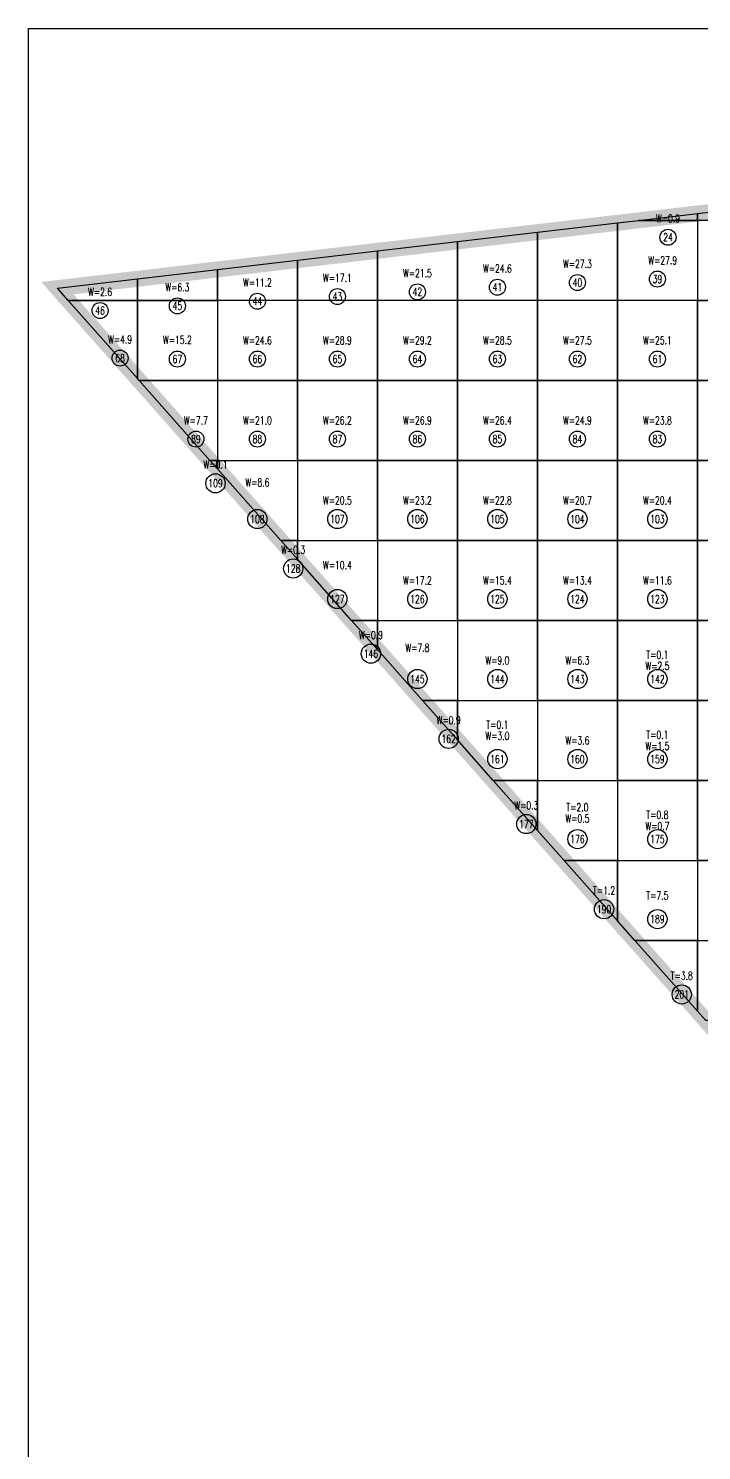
# Model space of a CAD drawing. Extents: x 4283 to 40403, y 1134 to 1764.
# Drawn here: x 16123.5 to 16170.2, y 1575.3 to 1674.1 of the extents above; entities that cross this region are included whole.
import ezdxf
from ezdxf.enums import TextEntityAlignment as Align

# ---------------------------------------------------------------- set-up
doc = ezdxf.new("R2010")
doc.units = 0
for name, color, linetype in [('tdz_18-1方格网', 2, 'Continuous'), ('tdz_18-1方格网计算', 7, 'Continuous'), ('tdz_土方计算图', 7, 'Continuous'), ('tdz_格田', 6, 'Continuous')]:
    doc.layers.add(name, color=color, linetype=linetype)
doc.styles.add('GLandNum', font='txt_____.ttf', dxfattribs={"width": 0.7, "height": 0.5})

msp = doc.modelspace()

# ---------------------------------------------------------------- linework, layer by layer
at = {"layer": 'tdz_18-1方格网', "linetype": 'Continuous'}
for points in [[(16169.913, 1661.243, 3782.019), (16169.913, 1660.766, 3782.016), (16165.828, 1660.766, 3782.299)], [(16175.469, 1661.891, 3781.583), (16175.469, 1660.766, 3781.576), (16169.913, 1660.766, 3782.016), (16169.913, 1661.243, 3782.019)], [(16164.358, 1660.595, 3782.379), (16164.358, 1655.211, 3782.249), (16158.802, 1655.211, 3782.57), (16158.802, 1659.947, 3782.684)], [(16165.828, 1660.766, 3782.299), (16169.913, 1660.766, 3782.016), (16169.913, 1655.211, 3781.803), (16164.358, 1655.211, 3782.249), (16164.358, 1660.595, 3782.379)], [(16169.913, 1660.766, 3782.016), (16169.913, 1655.211, 3781.803), (16175.469, 1655.211, 3781.348), (16175.469, 1660.766, 3781.576)], [(16153.247, 1659.299, 3782.989), (16153.247, 1655.211, 3782.89), (16147.691, 1655.211, 3783.194), (16147.691, 1658.651, 3783.293)], [(16158.802, 1659.947, 3782.684), (16158.802, 1655.211, 3782.57), (16153.247, 1655.211, 3782.89), (16153.247, 1659.299, 3782.989)], [(16142.135, 1658.003, 3783.333), (16142.135, 1655.211, 3783.333), (16136.58, 1655.211, 3783.333), (16136.58, 1657.355, 3783.333)], [(16147.691, 1658.651, 3783.293), (16147.691, 1655.211, 3783.194), (16142.135, 1655.211, 3783.333), (16142.135, 1658.003, 3783.333)], [(16136.58, 1657.355, 3783.333), (16136.58, 1655.211, 3783.333), (16131.024, 1655.211, 3783.333), (16131.024, 1656.708, 3783.333)], [(16131.024, 1656.708, 3783.333), (16131.024, 1655.211, 3783.333), (16126.22, 1655.211, 3783.293), (16125.469, 1656.06, 3783.333)], [(16126.22, 1655.211, 3783.293), (16131.024, 1655.211, 3783.333), (16131.024, 1649.785, 3783.036)], [(16131.024, 1649.785, 3783.036), (16131.024, 1655.211, 3783.333), (16136.58, 1655.211, 3783.333), (16136.58, 1649.655, 3783.196), (16131.139, 1649.655, 3783.03)], [(16136.58, 1655.211, 3783.333), (16136.58, 1649.655, 3783.196), (16142.135, 1649.655, 3783.304), (16142.135, 1655.211, 3783.333)], [(16142.135, 1655.211, 3783.333), (16142.135, 1649.655, 3783.304), (16147.691, 1649.655, 3783.006), (16147.691, 1655.211, 3783.194)], [(16147.691, 1655.211, 3783.194), (16147.691, 1649.655, 3783.006), (16153.247, 1649.655, 3782.706), (16153.247, 1655.211, 3782.89)], [(16153.247, 1655.211, 3782.89), (16153.247, 1649.655, 3782.706), (16158.802, 1649.655, 3782.4), (16158.802, 1655.211, 3782.57)], [(16158.802, 1655.211, 3782.57), (16158.802, 1649.655, 3782.4), (16164.358, 1649.655, 3782.079), (16164.358, 1655.211, 3782.249)], [(16164.358, 1655.211, 3782.249), (16164.358, 1649.655, 3782.079), (16169.913, 1649.655, 3781.65), (16169.913, 1655.211, 3781.803)], [(16169.913, 1655.211, 3781.803), (16169.913, 1649.655, 3781.65), (16175.469, 1649.655, 3781.223), (16175.469, 1655.211, 3781.348)], [(16131.139, 1649.655, 3783.03), (16136.58, 1649.655, 3783.196), (16136.58, 1644.1, 3782.752), (16136.058, 1644.1, 3782.767)], [(16136.58, 1649.655, 3783.196), (16136.58, 1644.1, 3782.752), (16142.135, 1644.1, 3782.892), (16142.135, 1649.655, 3783.304)], [(16142.135, 1649.655, 3783.304), (16142.135, 1644.1, 3782.892), (16147.691, 1644.1, 3782.778), (16147.691, 1649.655, 3783.006)], [(16147.691, 1649.655, 3783.006), (16147.691, 1644.1, 3782.778), (16153.247, 1644.1, 3782.518), (16153.247, 1649.655, 3782.706)], [(16153.247, 1649.655, 3782.706), (16153.247, 1644.1, 3782.518), (16158.802, 1644.1, 3782.212), (16158.802, 1649.655, 3782.4)], [(16158.802, 1649.655, 3782.4), (16158.802, 1644.1, 3782.212), (16164.358, 1644.1, 3781.772), (16164.358, 1649.655, 3782.079)], [(16164.358, 1649.655, 3782.079), (16164.358, 1644.1, 3781.772), (16169.913, 1644.1, 3781.668), (16169.913, 1649.655, 3781.65)], [(16169.913, 1649.655, 3781.65), (16169.913, 1644.1, 3781.668), (16175.469, 1644.1, 3781.137), (16175.469, 1649.655, 3781.223)], [(16136.058, 1644.1, 3782.767), (16136.58, 1644.1, 3782.752), (16136.58, 1643.51, 3782.738)], [(16136.58, 1643.51, 3782.738), (16136.58, 1644.1, 3782.752), (16142.135, 1644.1, 3782.892), (16142.135, 1638.544, 3782.472), (16140.976, 1638.544, 3782.503)], [(16142.135, 1644.1, 3782.892), (16142.135, 1638.544, 3782.472), (16147.691, 1638.544, 3782.462), (16147.691, 1644.1, 3782.778)], [(16147.691, 1644.1, 3782.778), (16147.691, 1638.544, 3782.462), (16153.247, 1638.544, 3782.226), (16153.247, 1644.1, 3782.518)], [(16153.247, 1644.1, 3782.518), (16153.247, 1638.544, 3782.226), (16158.802, 1638.544, 3781.857), (16158.802, 1644.1, 3782.212)], [(16158.802, 1644.1, 3782.212), (16158.802, 1638.544, 3781.857), (16164.358, 1638.544, 3781.506), (16164.358, 1644.1, 3781.772)], [(16164.358, 1644.1, 3781.772), (16164.358, 1638.544, 3781.506), (16169.913, 1638.544, 3781.252), (16169.913, 1644.1, 3781.668)], [(16169.913, 1644.1, 3781.668), (16169.913, 1638.544, 3781.252), (16175.469, 1638.544, 3780.981), (16175.469, 1644.1, 3781.137)], [(16140.976, 1638.544, 3782.503), (16142.135, 1638.544, 3782.472), (16142.135, 1637.235, 3782.441)], [(16142.135, 1637.235, 3782.441), (16142.135, 1638.544, 3782.472), (16147.691, 1638.544, 3782.462), (16147.691, 1632.989, 3782.141), (16145.895, 1632.989, 3782.239)], [(16147.691, 1638.544, 3782.462), (16147.691, 1632.989, 3782.141), (16153.247, 1632.989, 3781.716), (16153.247, 1638.544, 3782.226)], [(16153.247, 1638.544, 3782.226), (16153.247, 1632.989, 3781.716), (16158.802, 1632.989, 3781.337), (16158.802, 1638.544, 3781.857)], [(16158.802, 1638.544, 3781.857), (16158.802, 1632.989, 3781.337), (16164.358, 1632.989, 3780.972), (16164.358, 1638.544, 3781.506)], [(16164.358, 1638.544, 3781.506), (16164.358, 1632.989, 3780.972), (16169.913, 1632.989, 3780.533), (16169.913, 1638.544, 3781.252)], [(16169.913, 1638.544, 3781.252), (16169.913, 1632.989, 3780.533), (16175.469, 1632.989, 3780.279), (16175.469, 1638.544, 3780.981)], [(16145.895, 1632.989, 3782.239), (16147.691, 1632.989, 3782.141), (16147.691, 1630.96, 3782.013)], [(16147.691, 1630.96, 3782.013), (16147.691, 1632.989, 3782.141), (16153.247, 1632.989, 3781.716), (16153.247, 1627.433, 3781.493), (16150.814, 1627.433, 3781.623)], [(16153.247, 1632.989, 3781.716), (16153.247, 1627.433, 3781.493), (16158.802, 1627.433, 3781.08), (16158.802, 1632.989, 3781.337)], [(16158.802, 1632.989, 3781.337), (16158.802, 1627.433, 3781.08), (16164.358, 1627.433, 3780.663), (16164.358, 1632.989, 3780.972)], [(16164.358, 1632.989, 3780.972), (16164.358, 1627.433, 3780.663), (16169.913, 1627.433, 3780.172), (16169.913, 1632.989, 3780.533)], [(16169.913, 1632.989, 3780.533), (16169.913, 1627.433, 3780.172), (16175.469, 1627.433, 3779.941), (16175.469, 1632.989, 3780.279)], [(16150.814, 1627.433, 3781.623), (16153.247, 1627.433, 3781.493), (16153.247, 1624.685, 3781.32)], [(16153.247, 1624.685, 3781.32), (16153.247, 1627.433, 3781.493), (16158.802, 1627.433, 3781.08), (16158.802, 1621.877, 3780.844), (16155.732, 1621.877, 3781.01)], [(16158.802, 1627.433, 3781.08), (16158.802, 1621.877, 3780.844), (16164.358, 1621.877, 3780.61), (16164.358, 1627.433, 3780.663)], [(16164.358, 1627.433, 3780.663), (16164.358, 1621.877, 3780.61), (16169.913, 1621.877, 3780.289), (16169.913, 1627.433, 3780.172)], [(16169.913, 1627.433, 3780.172), (16169.913, 1621.877, 3780.289), (16175.469, 1621.877, 3779.72), (16175.469, 1627.433, 3779.941)], [(16155.732, 1621.877, 3781.01), (16158.802, 1621.877, 3780.844), (16158.802, 1618.41, 3780.627)], [(16158.802, 1618.41, 3780.627), (16158.802, 1621.877, 3780.844), (16164.358, 1621.877, 3780.61), (16164.358, 1616.322, 3780.231), (16160.651, 1616.322, 3780.397)], [(16164.358, 1621.877, 3780.61), (16164.358, 1616.322, 3780.231), (16169.913, 1616.322, 3779.943), (16169.913, 1621.877, 3780.289)], [(16169.913, 1621.877, 3780.289), (16169.913, 1616.322, 3779.943), (16175.469, 1616.322, 3779.42), (16175.469, 1621.877, 3779.72)], [(16160.651, 1616.322, 3780.397), (16164.358, 1616.322, 3780.231), (16164.358, 1612.135, 3779.933)], [(16164.358, 1612.135, 3779.933), (16164.358, 1616.322, 3780.231), (16169.913, 1616.322, 3779.943), (16169.913, 1610.766, 3779.633), (16165.569, 1610.766, 3779.782)], [(16169.913, 1616.322, 3779.943), (16169.913, 1610.766, 3779.633), (16175.469, 1610.766, 3779.158), (16175.469, 1616.322, 3779.42)], [(16165.569, 1610.766, 3779.782), (16169.913, 1610.766, 3779.633), (16169.913, 1605.86, 3779.24)], [(16169.913, 1605.86, 3779.24), (16169.913, 1610.766, 3779.633), (16175.469, 1610.766, 3779.158), (16175.469, 1605.211, 3778.883), (16170.488, 1605.211, 3779.169)]]:
    msp.add_polyline3d(points, close=True, dxfattribs=at)
at = {"layer": 'tdz_18-1方格网计算', "color": 7, "linetype": 'Continuous'}
for centre, radius in [((16167.87, 1659.589), 0.556), ((16167.135, 1656.692), 0.556), ((16144.913, 1655.473), 0.556), ((16150.469, 1655.797), 0.556), ((16156.024, 1656.121), 0.556), ((16161.58, 1656.445), 0.556), ((16128.434, 1654.501), 0.556), ((16133.802, 1654.825), 0.556), ((16139.358, 1655.149), 0.556), ((16129.823, 1651.201), 0.556), ((16133.802, 1651.137), 0.556), ((16139.358, 1651.137), 0.556), ((16144.913, 1651.137), 0.556), ((16150.469, 1651.137), 0.556), ((16156.024, 1651.137), 0.556), ((16161.58, 1651.137), 0.556), ((16167.135, 1651.137), 0.556), ((16135.089, 1645.581), 0.556), ((16139.358, 1645.581), 0.556), ((16144.913, 1645.581), 0.556), ((16150.469, 1645.581), 0.556), ((16156.024, 1645.581), 0.556), ((16161.58, 1645.581), 0.556), ((16167.135, 1645.581), 0.556), ((16136.449, 1642.508), 0.667), ((16139.358, 1640.026), 0.667), ((16144.913, 1640.026), 0.667), ((16150.469, 1640.026), 0.667), ((16156.024, 1640.026), 0.667), ((16161.58, 1640.026), 0.667), ((16167.135, 1640.026), 0.667), ((16141.846, 1636.593), 0.667), ((16144.913, 1634.47), 0.667), ((16150.469, 1634.47), 0.667), ((16156.024, 1634.47), 0.667), ((16161.58, 1634.47), 0.667), ((16167.135, 1634.47), 0.667), ((16147.242, 1630.678), 0.667), ((16150.469, 1628.915), 0.667), ((16156.024, 1628.915), 0.667), ((16161.58, 1628.915), 0.667), ((16167.135, 1628.915), 0.667), ((16152.638, 1624.763), 0.667), ((16156.024, 1623.359), 0.667), ((16161.58, 1623.359), 0.667), ((16167.135, 1623.359), 0.667), ((16158.035, 1618.847), 0.667), ((16161.58, 1617.803), 0.667), ((16167.135, 1617.803), 0.667), ((16163.431, 1612.932), 0.667), ((16167.135, 1612.248), 0.667), ((16168.827, 1607.017), 0.667)]:
    msp.add_circle(centre, radius, dxfattribs=at)
at = {"layer": 'tdz_土方计算图', "linetype": 'Continuous'}
for points in [[(16123.46, 1674.092), (16253.46, 1674.092)], [(16123.46, 1514.092), (16123.46, 1514.092), (16123.46, 1674.092), (16123.46, 1674.092)]]:
    msp.add_lwpolyline(points, dxfattribs=at)
at = {"layer": 'tdz_格田', "linetype": 'Continuous', "lineweight": 60, "const_width": 1.111}
msp.add_lwpolyline([(16195.081, 1577.433), (16125.469, 1656.06), (16251.451, 1670.752), (16231.347, 1618.323)], close=True, dxfattribs=at)

# ---------------------------------------------------------------- texts
at = {"layer": 'tdz_18-1方格网计算', "color": 173, "linetype": 'Continuous', "style": 'GLandNum', "width": 0.7}
for s, p in [('W=0.9', (16167.87, 1660.885)), ('W=27.3', (16161.58, 1657.741)), ('W=27.9', (16167.503, 1657.989)), ('W=17.1', (16144.913, 1656.769)), ('W=21.5', (16150.469, 1657.093)), ('W=24.6', (16156.024, 1657.417)), ('W=2.6', (16128.434, 1655.797)), ('W=6.3', (16133.802, 1656.121)), ('W=11.2', (16139.358, 1656.445)), ('W=4.9', (16129.823, 1652.498)), ('W=15.2', (16133.802, 1652.465)), ('W=24.6', (16139.358, 1652.433)), ('W=28.9', (16144.913, 1652.433)), ('W=29.2', (16150.469, 1652.433)), ('W=28.5', (16156.024, 1652.433)), ('W=27.5', (16161.58, 1652.433)), ('W=25.1', (16167.135, 1652.433)), ('W=7.7', (16135.089, 1646.877)), ('W=21.0', (16139.358, 1646.877)), ('W=26.2', (16144.913, 1646.877)), ('W=26.9', (16150.469, 1646.877)), ('W=26.4', (16156.024, 1646.877)), ('W=24.9', (16161.58, 1646.877)), ('W=23.8', (16167.135, 1646.877)), ('W=0.1', (16136.449, 1643.805)), ('W=8.6', (16139.358, 1642.563)), ('W=20.5', (16144.913, 1641.322)), ('W=23.2', (16150.469, 1641.322)), ('W=22.8', (16156.024, 1641.322)), ('W=20.7', (16161.58, 1641.322)), ('W=20.4', (16167.135, 1641.322)), ('W=0.3', (16141.846, 1637.89)), ('W=10.4', (16144.913, 1636.828)), ('W=17.2', (16150.469, 1635.766)), ('W=15.4', (16156.024, 1635.766)), ('W=13.4', (16161.58, 1635.766)), ('W=11.6', (16167.135, 1635.766)), ('W=0.9', (16147.242, 1631.974)), ('W=7.8', (16150.469, 1631.093)), ('W=9.0', (16156.024, 1630.211)), ('W=6.3', (16161.58, 1630.211)), ('W=2.5', (16167.135, 1629.822)), ('W=0.9', (16152.638, 1626.059)), ('W=3.0', (16156.024, 1624.968)), ('W=3.6', (16161.58, 1624.655)), ('W=1.5', (16167.135, 1624.266)), ('W=0.3', (16158.035, 1620.144)), ('W=0.5', (16161.58, 1619.233)), ('W=0.7', (16167.135, 1618.711))]:
    msp.add_text(s, height=0.5556, dxfattribs=at).set_placement(p, align=Align.MIDDLE_CENTER)
at = {"layer": 'tdz_18-1方格网计算', "color": 7, "linetype": 'Continuous', "style": 'GLandNum', "width": 0.7}
for s, p in [('24', (16167.87, 1659.589)), ('42', (16150.469, 1655.797)), ('41', (16156.024, 1656.121)), ('40', (16161.58, 1656.445)), ('39', (16167.135, 1656.692)), ('45', (16133.802, 1654.825)), ('44', (16139.358, 1655.149)), ('43', (16144.913, 1655.473)), ('46', (16128.434, 1654.501)), ('68', (16129.823, 1651.201)), ('67', (16133.802, 1651.137)), ('66', (16139.358, 1651.137)), ('65', (16144.913, 1651.137)), ('64', (16150.469, 1651.137)), ('63', (16156.024, 1651.137)), ('62', (16161.58, 1651.137)), ('61', (16167.135, 1651.137)), ('89', (16135.089, 1645.581)), ('88', (16139.358, 1645.581)), ('87', (16144.913, 1645.581)), ('86', (16150.469, 1645.581)), ('85', (16156.024, 1645.581)), ('84', (16161.58, 1645.581)), ('83', (16167.135, 1645.581)), ('109', (16136.449, 1642.508)), ('108', (16139.358, 1640.026)), ('107', (16144.913, 1640.026)), ('106', (16150.469, 1640.026)), ('105', (16156.024, 1640.026)), ('104', (16161.58, 1640.026)), ('103', (16167.135, 1640.026)), ('128', (16141.846, 1636.593)), ('127', (16144.913, 1634.47)), ('126', (16150.469, 1634.47)), ('125', (16156.024, 1634.47)), ('124', (16161.58, 1634.47)), ('123', (16167.135, 1634.47)), ('146', (16147.242, 1630.678)), ('145', (16150.469, 1628.915)), ('144', (16156.024, 1628.915)), ('143', (16161.58, 1628.915)), ('142', (16167.135, 1628.915)), ('162', (16152.638, 1624.763)), ('161', (16156.024, 1623.359)), ('160', (16161.58, 1623.359)), ('159', (16167.135, 1623.359)), ('177', (16158.035, 1618.847)), ('176', (16161.58, 1617.803)), ('175', (16167.135, 1617.803)), ('190', (16163.431, 1612.932)), ('189', (16167.135, 1612.248)), ('201', (16168.827, 1607.017))]:
    msp.add_text(s, height=0.5556, dxfattribs=at).set_placement(p, align=Align.MIDDLE_CENTER)
at = {"layer": 'tdz_18-1方格网计算', "color": 2, "linetype": 'Continuous', "style": 'GLandNum', "width": 0.7}
for s, p in [('T=0.1', (16167.135, 1630.6)), ('T=0.1', (16156.024, 1625.746)), ('T=0.1', (16167.135, 1625.044)), ('T=2.0', (16161.58, 1620.011)), ('T=0.8', (16167.135, 1619.489)), ('T=1.2', (16163.431, 1614.229)), ('T=7.5', (16167.135, 1613.886)), ('T=3.8', (16168.827, 1608.313))]:
    msp.add_text(s, height=0.5556, dxfattribs=at).set_placement(p, align=Align.MIDDLE_CENTER)

doc.saveas('drawing.dxf')
